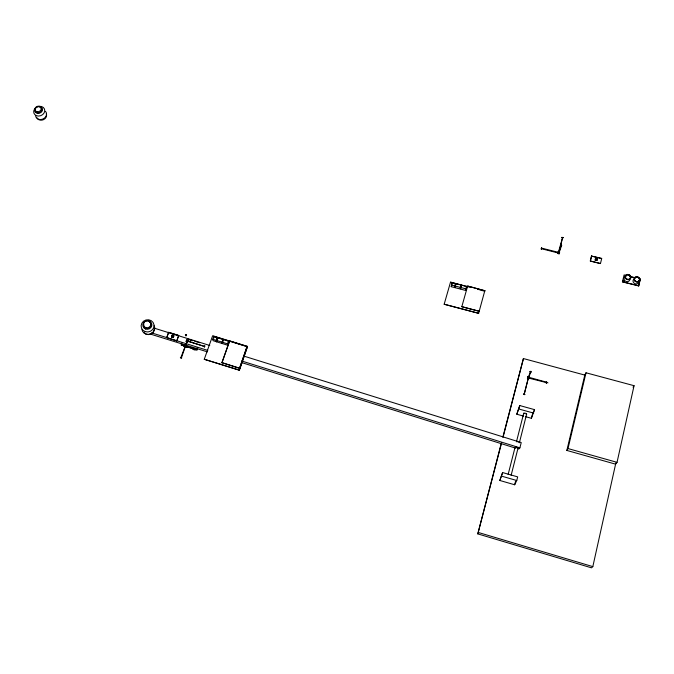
<?xml version="1.0" encoding="UTF-8"?>
<svg xmlns="http://www.w3.org/2000/svg" width="674" height="674" viewBox="0 0 674 674"><rect width="100%" height="100%" fill="white"/><g stroke="black" fill="none" stroke-linecap="round" stroke-linejoin="round"><path stroke-width="1.01" d="M558.417 252.405L559.091 252.312L558.476 252.076L562.613 237.391L559.075 252.649L558.594 252.767L560.869 245.471L561.568 245.648L559.117 252.497M559.167 252.244L558.476 252.076M562.217 237.492L562.908 237.627M623.079 280.915C623.029 283.097 625.017 280.106 623.02 281.007M624.073 281.277L623.071 281.041M546.631 382.158L547.945 382.908M560.869 245.471L561.568 245.648M528.138 377.305L528.829 377.583L530.733 371.585L528.138 377.305L528.863 377.499M530.278 371.821L531.011 372.014M204.517 346.487L204.365 347.118L204.601 346.529L187.835 341.187L204.685 346.461M188.012 340.918L187.819 341.524M444.174 304.235L478.633 313.317L444.174 304.235L450.518 282.162L470.679 287.402M546.496 382.613L529.039 378.181L529.183 377.71M450.518 282.162L467.613 286.829M451.226 286.677L452.195 282.583L451.226 286.677L454.579 287.554L455.548 283.451L454.579 287.554M454.942 287.646L455.919 283.552L454.942 287.646L460.072 288.986L461.058 284.883L460.308 288.16M460.746 288.27L461.496 285.001L460.511 289.104L465.65 290.443L466.652 286.34L465.65 290.443M541.247 249.119L541.525 248.108L558.064 252.261L557.878 252.918L558.232 251.705L559.614 252.051L559.091 253.845L557.71 253.5L558.232 251.705M546.656 381.872L546.353 382.933L546.589 382.192L527.776 376.993L527.953 376.539L529.393 376.935L528.879 378.721L527.43 378.325L527.953 376.539M461.816 306.687L479.138 311.253L461.816 306.687L467.638 286.046L484.825 290.738L467.638 286.046M197.019 348.719L196.437 349.41L195.881 348.66M197.019 349.039C196.867 346.731 194.929 349.924 196.926 348.989M501.245 443.324L477.807 533.892L591.494 567.828L592.825 566.615L615.876 462.886M617.039 462.339L634.049 385.688L586.018 372.789L584.796 375.073L566.851 450.434L615.598 464.159L617.039 462.339L567.997 448.555L566.851 450.434M484.741 291.286L477.731 289.239M638.657 285.945L640.3 279.028L638.657 285.945L622.431 281.842L624.099 274.941L626.129 275.455M180.75 357.784L181.407 357.835L187.018 341.575L180.834 357.7M186.622 341.583L187.288 341.794M567.997 448.555L586.018 372.789M600.45 263.559L601.747 258.386L591.519 256.086L590.314 261.015L600.45 263.559L590.314 261.015M595.016 260.139L595.513 258.319L597.265 258.757C598.074 262.22 592.556 258.934 596.886 260.299M596.76 260.577L597.265 258.757M590.407 260.787L591.62 255.859M541.365 248.664L541.618 247.779L541.273 249.06M514.666 484.766L516.764 480.511L517.674 476.889L502.61 472.558L499.822 480.478L514.666 484.766L515.568 481.202M525.552 416.667L531.382 418.293L532.249 414.864M531.382 418.293L534.566 409.649L519.772 405.554L516.806 414.232L523.605 416.128M511.136 475.322L518.045 448.041L516.731 447.241L515.079 447.207L508.145 474.462M519.376 442.776L526.647 414.089M518.702 449.103L519.89 447.848L521.229 442.565L243.921 356.116M516.672 440.948L523.706 413.272M204.391 346.731L204.812 345.711L204.66 346.352M499.822 480.478L502.61 472.558M516.806 414.232L519.772 405.554M524.077 394.534L528.29 378.19L524.17 394.56M502.829 437.215L523.42 358.56L585.049 375.14M477.807 533.892L501.574 442.986M503.158 436.878L523.42 358.56M478.633 313.317L484.867 290.519M541.365 248.706L559.294 253.272L559.091 253.845M239.548 368.341L247.131 346.293L229.64 340.85L221.931 362.663L239.548 368.341L247.131 346.293M239.321 370.245L247.468 346.579L212.639 335.753L204.273 359.276L239.321 370.245L247.468 346.579M557.71 253.5L557.912 252.927M227.677 345.223L228.503 341.196L223.254 339.561L222.31 342.232L222.445 343.597L227.677 345.223L228.503 341.196M221.948 362.831L229.64 340.85M221.999 343.454L222.816 339.426L217.576 337.8L216.624 340.463L216.784 341.828L221.999 343.454L222.816 339.426M222.445 343.597L223.254 339.561M559.412 252.624L559.614 252.051M212.824 339.283L213.776 336.621L217.197 337.682L216.405 341.718L212.992 340.648L212.824 339.283L216.244 340.345L216.405 341.718M216.244 340.345L217.197 337.682M216.784 341.828L217.416 340.058M181.845 343.1L181.239 345.046L197.052 349.991L197.667 348.045M186.209 341.213L186.698 339.881L188.088 340.311L187.684 342.097L186.209 341.213L187.684 342.097M186.302 341.667L186.698 339.881M187.599 341.642L188.088 340.311M178.711 335.425L176.782 340.918L166.68 337.598L168.66 332.299L178.711 335.425L176.782 340.918M173.252 337.615L173.816 335.719L172.089 335.18L171.466 336.84L173.252 337.615L173.816 335.719M167.059 336.899L168.66 332.299M171.525 337.067L172.089 335.18M527.43 378.325L527.607 377.878L529.056 378.274L528.879 378.721M529.216 377.381L529.393 376.935M622.97 281.134L623.88 280.62L624.014 281.53M532.629 413.996L534.566 409.649M622.431 281.842L638.775 285.725M195.949 348.702L197.044 348.761M633.038 387.171L634.049 385.688M639.331 279.103L639.778 279.6L639.281 280.3M523.757 394.324L524.482 394.526M518.045 448.041L517.16 448.159M180.716 357.565L181.761 357.919L180.927 357.852M528.534 378.443L527.885 378.198M516.697 441.799L517.303 441.815M591.519 256.086L600.635 258.361M630.173 276.475L635.237 277.747M630.064 276.694L635.119 277.966M451.47 285.077L454.832 285.953M455.203 286.046L460.35 287.385M460.789 287.503L465.945 288.843M518.887 409.017L533.69 413.12M501.692 476.164L516.764 480.511M478.422 532.494L592.825 566.615M213.658 336.242L247.468 346.765M216.624 340.463L221.864 342.097M222.31 342.232L227.551 343.866M169.713 332.796L177.742 335.298M154.498 328.238L209.757 345.467M187.743 339.047L192.68 340.581M194.66 341.196L199.597 342.737M189.756 339.839L192.713 340.766M172.14 335.416L173.875 335.955M186.782 340.336L188.172 340.774M171.466 336.84L173.201 337.379M151.608 332.872L207.803 350.421M241.924 361.07L519.89 447.848M150.1 333.984L207.356 351.862M241.503 362.528L515.694 448.159M181.196 344.869L197.027 349.814M221.931 362.663L239.54 368.164M239.304 370.077L204.273 359.276M181.196 357.549L180.371 357.431L180.91 357.742M518.786 442.228L519.266 442.523M186.361 334.978L186.235 335.526L185.712 335.281M213.776 336.621L213.944 337.994M524.01 413.684A1.525 0.447 14.8 0 1 524.262 413.095A1.525 0.447 14.8 0 1 526.335 413.676A1.525 0.447 14.8 0 1 526.091 414.266M195.511 349.545A2.603 2.469 -11.1 0 1 194.171 349.477M193.564 349.191A2.603 2.469 -11.1 0 1 192.68 348.239M197.474 348.66A2.974 2.814 -11.1 0 1 192.351 348.399M193.767 348.256A2.982 2.822 -11.1 0 1 193.076 347.936M184.979 345.509A2.982 2.822 -12 0 1 184.288 345.189M187.566 346.908A2.974 2.814 -12.1 0 1 183.606 345.669M186.757 346.807A2.603 2.46 -12.1 0 1 185.417 346.739M184.811 346.461A2.603 2.46 -12.1 0 1 183.935 345.509M184.786 346.352A2.603 2.46 -12.1 0 1 183.918 345.4M193.539 349.081A2.603 2.469 -11.1 0 1 192.663 348.129M154.203 325.719A6.47 6.058 -15.3 0 1 150.066 334.127A6.47 6.058 -15.3 0 1 141.928 329.418M149.476 322.071A3.724 3.488 -15.2 0 1 150.563 326.663A3.724 3.488 -15.2 0 1 145.778 328.23A3.724 3.488 -15.2 0 1 143.865 323.916M154.228 328.171A5.78 5.417 -15.4 0 1 144.017 332.67M638.767 280.62A2.982 2.612 18.5 0 1 637.149 283.771A2.982 2.612 18.5 0 1 633.391 282.347A2.982 2.612 18.5 0 1 634.344 278.943M629.895 279.036A2.974 2.612 18 0 1 627.401 281.631A2.974 2.612 18 0 1 624.107 279.407A2.974 2.612 18 0 1 626.036 276.424M37.205 106.972A3.977 3.328 -22.2 0 1 42.487 109.803A3.977 3.328 -22.2 0 1 36.725 113.173A3.977 3.328 -22.2 0 1 36.32 107.495M37.23 106.863A5.678 4.752 -22.3 0 1 44.762 110.898A5.678 4.752 -22.3 0 1 36.531 115.717A5.678 4.752 -22.3 0 1 35.958 107.604M45.503 111.345A5.645 4.726 -22.3 0 1 43.043 118.978A5.645 4.726 -22.3 0 1 35.562 115.793M39.817 107.284A3.252 2.721 -22.2 0 1 41.636 110.485A3.252 2.721 -22.2 0 1 37.929 112.777A3.252 2.721 -22.2 0 1 35.452 109.98M46.262 113.78A5.047 4.229 -22.3 0 1 43.439 119.686A5.047 4.229 -22.3 0 1 37.045 117.899M561.88 237.366L563.253 237.711L561.88 237.366M546.302 383.177L546.471 382.706L546.302 383.177M560.515 245.387C561.501 247.889 562.579 243.643 560.515 245.387M529.916 371.719C530.91 374.458 532.106 369.849 529.916 371.719M187.515 340.783L186.782 340.833L187.515 340.783M185.375 334.995C186.1 337.758 187.709 333.175 185.375 334.995M523.445 394.18L524.844 394.627L523.445 394.18M145.685 329.055A4.566 4.271 -15.2 0 0 151.852 324.236A4.566 4.271 -15.2 0 0 144.522 321.742A4.566 4.271 -15.2 0 0 145.685 329.055M145.213 331.616A6.513 6.091 -15.2 0 0 154.001 324.742A6.513 6.091 -15.2 0 0 143.554 321.195A6.513 6.091 -15.2 0 0 145.213 331.616M145.879 327.631A3.732 3.488 -15.2 0 0 150.808 323.562A3.732 3.488 -15.2 0 0 144.75 321.683A3.732 3.488 -15.2 0 0 145.879 327.631M634.849 280.485A2.62 2.3 18.4 0 0 639.323 280.544A2.62 2.3 18.4 0 0 636.837 277.014A2.62 2.3 18.4 0 0 634.849 280.485M634.537 280.645A2.991 2.62 18.4 0 0 639.651 280.713A2.991 2.62 18.4 0 0 636.812 276.685A2.991 2.62 18.4 0 0 634.537 280.645M625.497 278.362A2.982 2.62 17.9 0 0 630.594 278.429A2.982 2.62 17.9 0 0 627.78 274.411A2.982 2.62 17.9 0 0 625.497 278.362M625.801 278.202A2.612 2.292 17.9 0 0 630.266 278.261A2.612 2.292 17.9 0 0 627.797 274.739A2.612 2.292 17.9 0 0 625.801 278.202M625.733 278.337A2.612 2.292 17.9 0 0 630.198 278.396A2.612 2.292 17.9 0 0 627.73 274.882A2.612 2.292 17.9 0 0 625.733 278.337M634.773 280.62A2.62 2.3 18.4 0 0 639.247 280.679A2.62 2.3 18.4 0 0 636.761 277.157A2.62 2.3 18.4 0 0 634.773 280.62M36.868 111.682A3.252 2.721 -22.2 0 0 41.232 108.253A3.252 2.721 -22.2 0 0 36.135 106.989A3.252 2.721 -22.2 0 0 36.868 111.682"/></g></svg>
